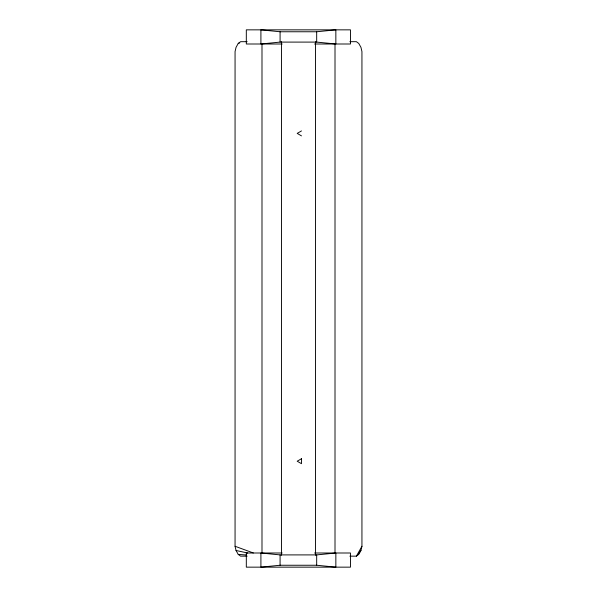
<?xml version="1.0" encoding="UTF-8"?>
<svg xmlns="http://www.w3.org/2000/svg" width="597" height="597" viewBox="0 0 597 597"><rect width="100%" height="100%" fill="white"/><g stroke="black" fill="none" stroke-linecap="round" stroke-linejoin="round"><path stroke-width="0.9" d="M349.857 556.15L356.394 556.15L358.76 554.404L360.954 550.486L361.939 546.27L361.939 51.566L360.954 47.35L358.76 43.439L356.394 41.686L349.857 41.686M247.143 41.686L240.606 41.686L238.24 43.439L236.039 47.35L235.061 51.566L235.061 546.27L236.039 550.486L238.24 554.404L240.606 556.15L247.143 556.15M361.939 546.27L356.394 556.15L360.954 550.486M301.485 130.922L297.194 133.4L301.485 135.877M238.24 43.439L239.71 42.85M316.679 31.76L335.85 29.85L335.85 43.999L316.679 42.096L280.083 42.096L260.911 43.999L260.911 29.85L280.083 31.76L316.679 31.76L316.679 42.096M316.679 554.904L335.85 553.001L335.85 567.15L316.679 565.247L280.083 565.247L260.911 567.15L260.911 553.001L280.083 554.904L316.679 554.904L316.679 565.247M282.187 43.999L246.315 43.999L246.315 29.85L350.469 29.85L350.469 43.999L314.567 43.999M282.187 553.001L246.315 553.001L246.315 567.15L350.469 567.15L350.469 553.001L314.567 553.001M238.24 554.404L246.464 555.009M236.039 550.486L247.673 553.023M235.061 546.27L253.307 552.964M335.007 43.551L335.007 553.352M315.47 41.686L315.47 555.217M281.508 41.686L281.508 555.217M280.083 31.76L280.083 42.096M280.083 554.904L280.083 565.247M261.993 43.551L261.993 553.352M301.485 458.742L297.194 461.212L301.485 463.69L301.485 458.742"/></g></svg>
